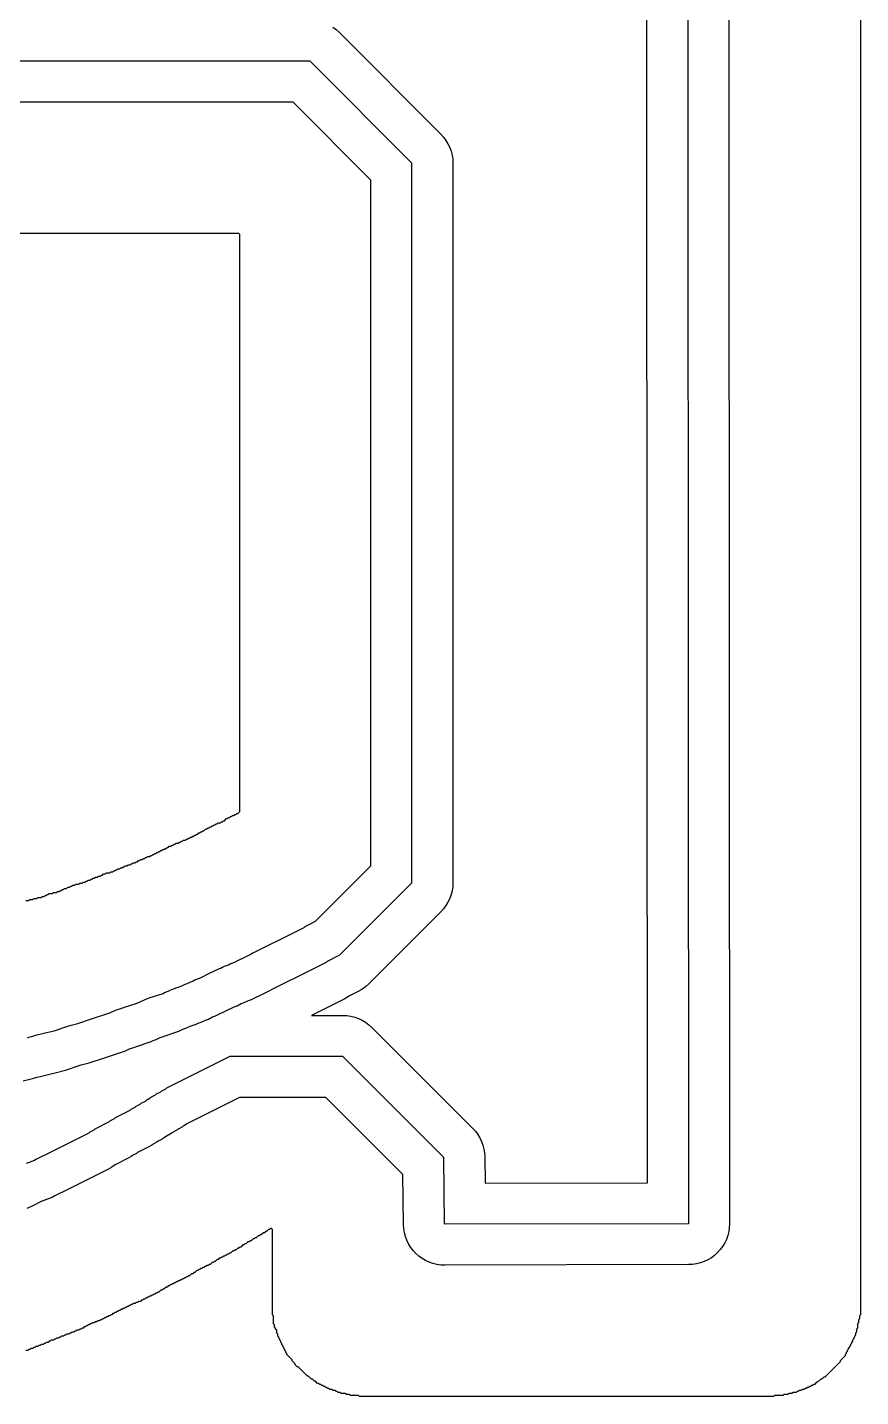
# Model space of a CAD drawing. Header units: millimetres. Extents: x 0 to 1800, y 0 to 406.
# Drawn here: x 385.5 to 466.8, y 55.2 to 188.8 of the extents above; entities that cross this region are included whole.
import ezdxf

# ---------------------------------------------------------------- set-up
doc = ezdxf.new("R2010")
doc.units = ezdxf.units.MM
for name, color, linetype in [('CENTERLINE', 1, 'Continuous'), ('GROOVE_8MM', 3, 'Continuous'), ('OUTLINE', 7, 'Continuous')]:
    doc.layers.add(name, color=color, linetype=linetype)

msp = doc.modelspace()

# ---------------------------------------------------------------- linework, layer by layer
at = {"layer": 'CENTERLINE'}
for points in [[(449.9, 232.78), (450, 72.08), (426.19, 72.02), (426.11, 78.55), (416.26, 88.4), (405.23, 88.4), (399.05, 85.31), (398.95, 85.21), (398.55, 85.01), (398.45, 84.91), (398.05, 84.71), (397.95, 84.61), (397.55, 84.41), (397.45, 84.31), (397.05, 84.11), (396.95, 84.01), (396.55, 83.81), (396.45, 83.71), (396.05, 83.51), (395.95, 83.41), (395.55, 83.21), (395.45, 83.11), (394.05, 82.41), (393.95, 82.31), (393.55, 82.11), (393.45, 82.01), (392.05, 81.31), (391.95, 81.21), (391.55, 81.01), (391.45, 80.91), (389.05, 79.71), (389.05, 79.71), (388.09, 79.23), (387.89, 79.13), (387.69, 79.03), (387.49, 78.93), (387.29, 78.83), (387.09, 78.73), (386.89, 78.63), (386.69, 78.53), (386.49, 78.43), (386.29, 78.33), (386.16, 78.26), (385.86, 78.16), (385.66, 78.06), (385.36, 77.96)], [(385.07, 86.01), (386.1, 86.27), (386.4, 86.37), (386.57, 86.41), (386.97, 86.51), (387.37, 86.61), (387.77, 86.71), (388.17, 86.81), (389.2, 87.07), (390.7, 87.57), (391.5, 87.77), (393, 88.27), (393, 88.27), (395.04, 88.95), (395.44, 89.15), (396.04, 89.35), (396.04, 89.35), (396.11, 89.37), (397.54, 89.85), (397.74, 89.95), (398.04, 90.05), (398.44, 90.25), (398.62, 90.31), (400.24, 90.85), (400.64, 91.05), (400.94, 91.15), (401.34, 91.35), (401.94, 91.55), (402.14, 91.65), (402.44, 91.75), (402.84, 91.95), (403.14, 92.05), (403.54, 92.25), (403.84, 92.35), (405.11, 92.98), (405.31, 93.08), (405.51, 93.18), (405.64, 93.25), (405.94, 93.35), (406.34, 93.55), (406.64, 93.65), (407.04, 93.85), (407.34, 93.95), (408.61, 94.58), (409.01, 94.78), (409.21, 94.88), (409.41, 94.98), (409.61, 95.08), (410.01, 95.28), (412.65, 96.6), (412.65, 96.6), (414.65, 97.6), (414.75, 97.7), (415.95, 98.3), (423, 105.35), (423, 175.56), (413.06, 185.5), (370.23, 185.5)]]:
    msp.add_lwpolyline(points, dxfattribs=at)
at = {"layer": 'GROOVE_8MM'}
for points in [[(453.9, 232.78), (454, 72.08), (453.98, 71.69), (453.92, 71.3), (453.83, 70.92), (453.7, 70.55), (453.53, 70.2), (453.33, 69.86), (453.09, 69.55), (452.83, 69.26), (452.54, 68.99), (452.23, 68.76), (451.89, 68.56), (451.54, 68.39), (451.17, 68.26), (450.79, 68.16), (450.4, 68.1), (450.01, 68.08), (426.2, 68.02), (425.81, 68.04), (425.43, 68.1), (425.05, 68.19), (424.68, 68.32), (424.33, 68.48), (423.99, 68.68), (423.67, 68.91), (423.38, 69.17), (423.12, 69.46), (422.88, 69.77), (422.68, 70.11), (422.51, 70.46), (422.38, 70.82), (422.28, 71.2), (422.22, 71.59), (422.19, 71.97), (422.13, 76.87), (414.6, 84.4), (406.18, 84.4), (401.22, 81.92), (401.11, 81.84), (400.74, 81.63), (400.72, 81.62), (400.61, 81.54), (400.24, 81.33), (400.22, 81.32), (400.11, 81.24), (399.74, 81.03), (399.72, 81.02), (399.61, 80.94), (399.24, 80.73), (399.22, 80.72), (399.11, 80.64), (398.74, 80.43), (398.72, 80.42), (398.61, 80.34), (398.24, 80.13), (398.22, 80.12), (398.11, 80.04), (397.74, 79.83), (397.72, 79.82), (397.61, 79.74), (397.24, 79.53), (396.22, 79.02), (396.11, 78.94), (395.74, 78.73), (395.72, 78.72), (395.61, 78.64), (395.24, 78.43), (394.22, 77.92), (394.11, 77.84), (393.74, 77.63), (393.72, 77.62), (393.61, 77.54), (393.24, 77.33), (390.84, 76.13), (390.84, 76.13), (389.88, 75.65), (389.68, 75.55), (389.48, 75.45), (389.28, 75.35), (389.08, 75.25), (388.88, 75.15), (388.68, 75.05), (388.48, 74.95), (388.28, 74.85), (388.08, 74.75), (387.94, 74.68), (387.42, 74.47), (387.33, 74.44), (386.92, 74.27), (386.89, 74.26), (385.94, 73.78), (385.42, 73.57)], [(415.28, 188.83), (415.6, 188.59), (415.6, 188.59), (415.89, 188.33), (425.83, 178.39), (426.09, 178.1), (426.32, 177.78), (426.52, 177.45), (426.69, 177.09), (426.82, 176.72), (426.92, 176.34), (426.98, 175.95), (427, 175.56), (427, 105.35), (426.98, 104.96), (426.92, 104.57), (426.82, 104.19), (426.69, 103.82), (426.52, 103.46), (426.32, 103.13), (426.09, 102.81), (425.83, 102.52), (418.78, 95.47), (418.46, 95.19), (418.11, 94.93), (417.74, 94.72), (416.92, 94.31), (416.81, 94.23), (416.44, 94.02), (414.44, 93.02), (413.2, 92.4), (416.26, 92.4), (416.65, 92.38), (417.04, 92.32), (417.42, 92.23), (417.79, 92.1), (418.14, 91.93), (418.48, 91.73), (418.8, 91.49), (419.09, 91.23), (428.94, 81.37), (429.2, 81.09), (429.43, 80.78), (429.63, 80.45), (429.8, 80.1), (429.93, 79.73), (430.03, 79.36), (430.09, 78.98), (430.11, 78.59), (430.14, 76.03), (446, 76.07), (445.9, 232.7)], [(385.43, 90.25), (385.6, 90.29), (386, 90.39), (386.4, 90.49), (386.8, 90.59), (387.2, 90.69), (388.08, 90.91), (389.43, 91.36), (389.73, 91.45), (390.38, 91.61), (391.73, 92.06), (393.51, 92.65), (393.66, 92.73), (394.18, 92.94), (394.78, 93.14), (394.78, 93.14), (394.85, 93.16), (396.07, 93.57), (396.48, 93.74), (396.51, 93.75), (396.66, 93.83), (397.18, 94.04), (397.36, 94.1), (398.71, 94.55), (398.86, 94.63), (399.38, 94.84), (399.41, 94.85), (399.56, 94.93), (400.08, 95.14), (400.47, 95.27), (400.88, 95.44), (400.91, 95.45), (401.06, 95.53), (401.58, 95.74), (401.61, 95.75), (401.76, 95.83), (402.28, 96.04), (402.31, 96.05), (403.32, 96.56), (403.52, 96.66), (403.72, 96.76), (403.86, 96.83), (404.38, 97.04), (404.41, 97.05), (404.56, 97.13), (405.08, 97.34), (405.11, 97.35), (405.26, 97.43), (405.78, 97.64), (405.81, 97.65), (406.82, 98.16), (407.22, 98.36), (407.42, 98.46), (407.62, 98.56), (407.82, 98.66), (408.22, 98.86), (410.86, 100.18), (410.86, 100.18), (412.48, 100.99), (412.59, 101.07), (412.96, 101.28), (413.58, 101.59), (419, 107), (419, 173.91), (411.4, 181.5), (370.34, 181.5)]]:
    msp.add_lwpolyline(points, dxfattribs=at)
at = {"layer": 'OUTLINE'}
for points in [[(466.8, 233), (466.8, 63.2), (466.7, 63.1), (466.7, 62.8), (466.6, 62.7), (466.6, 62.4), (466.5, 62.3), (466.5, 61.9), (466.4, 61.8), (466.4, 61.5), (466.3, 61.4), (466.3, 61.2), (466.2, 61.1), (466.2, 61), (466.1, 60.9), (466.1, 60.8), (466, 60.7), (466, 60.6), (465.9, 60.5), (465.9, 60.4), (465.8, 60.3), (465.8, 60.2), (465.7, 60.1), (465.7, 60), (465.6, 59.9), (465.6, 59.8), (465.5, 59.7), (465.5, 59.6), (465.4, 59.5), (465.4, 59.4), (465.3, 59.3), (465.3, 59.2), (464.8, 58.7), (464.8, 58.6), (463.3, 57.1), (463.2, 57.1), (463, 56.9), (462.9, 56.9), (462.6, 56.6), (462.5, 56.6), (462.3, 56.4), (462.2, 56.4), (462.1, 56.3), (462, 56.3), (461.9, 56.2), (461.8, 56.2), (461.7, 56.1), (461.6, 56.1), (461.5, 56), (461.4, 56), (461.3, 55.9), (461.1, 55.9), (461, 55.8), (460.8, 55.8), (460.7, 55.7), (460.6, 55.7), (460.5, 55.6), (460.2, 55.6), (460.1, 55.5), (459.8, 55.5), (459.7, 55.4), (459.3, 55.4), (459.2, 55.3), (458.4, 55.3), (458.3, 55.2), (417.9, 55.2), (417.8, 55.3), (417, 55.3), (416.9, 55.4), (416.6, 55.4), (416.5, 55.5), (416.1, 55.5), (416, 55.6), (415.8, 55.6), (415.7, 55.7), (415.6, 55.7), (415.5, 55.8), (415.3, 55.8), (415.2, 55.9), (415, 55.9), (414.9, 56), (414.8, 56), (414.7, 56.1), (414.6, 56.1), (414.5, 56.2), (414.4, 56.2), (414.3, 56.3), (414.2, 56.3), (414.1, 56.4), (414, 56.4), (413.9, 56.5), (413.8, 56.5), (413.6, 56.7), (413.5, 56.7), (413.3, 56.9), (413.2, 56.9), (412.9, 57.2), (412.8, 57.2), (411.9, 58.1), (411.8, 58.1), (411.6, 58.3), (411.6, 58.4), (411.3, 58.7), (411.3, 58.8), (410.8, 59.3), (410.8, 59.4), (410.7, 59.5), (410.7, 59.6), (410.6, 59.7), (410.6, 59.8), (410.5, 59.9), (410.5, 60), (410.4, 60.1), (410.4, 60.2), (410.3, 60.3), (410.3, 60.4), (410.2, 60.5), (410.2, 60.6), (410.1, 60.7), (410.1, 60.8), (410, 60.9), (410, 61), (409.9, 61.1), (409.9, 61.3), (409.8, 61.4), (409.8, 61.7), (409.7, 61.8), (409.7, 61.9), (409.6, 62), (409.6, 62.2), (409.5, 62.3), (409.5, 63.1), (409.4, 63.2), (409.4, 71.5), (409.3, 71.6), (409.2, 71.6), (409.1, 71.5), (409, 71.5), (408.8, 71.3), (408.7, 71.3), (408.6, 71.2), (408.5, 71.2), (408.3, 71), (408.2, 71), (408.1, 70.9), (408, 70.9), (407.8, 70.7), (407.7, 70.7), (407.6, 70.6), (407.5, 70.6), (407.3, 70.4), (407.2, 70.4), (407.1, 70.3), (407, 70.3), (406.8, 70.1), (406.7, 70.1), (406.6, 70), (406.5, 70), (406.3, 69.8), (406.2, 69.8), (406.1, 69.7), (406, 69.7), (405.8, 69.5), (405.7, 69.5), (405.6, 69.4), (405.5, 69.4), (405.3, 69.2), (405.2, 69.2), (405.1, 69.1), (405, 69.1), (404.9, 69), (404.8, 69), (404.7, 68.9), (404.6, 68.9), (404.5, 68.8), (404.4, 68.8), (404.3, 68.7), (404.2, 68.7), (404.1, 68.6), (404, 68.6), (403.8, 68.4), (403.7, 68.4), (403.6, 68.3), (403.5, 68.3), (403.3, 68.1), (403.2, 68.1), (403.1, 68), (403, 68), (402.9, 67.9), (402.8, 67.9), (402.7, 67.8), (402.6, 67.8), (402.5, 67.7), (402.4, 67.7), (402.3, 67.6), (402.2, 67.6), (402.1, 67.5), (402, 67.5), (401.8, 67.3), (401.7, 67.3), (401.6, 67.2), (401.5, 67.2), (401.3, 67), (401.2, 67), (401.1, 66.9), (401, 66.9), (400.9, 66.8), (400.8, 66.8), (400.7, 66.7), (400.6, 66.7), (400.5, 66.6), (400.4, 66.6), (400.3, 66.5), (400.2, 66.5), (400.1, 66.4), (400, 66.4), (399.9, 66.3), (399.8, 66.3), (399.7, 66.2), (399.6, 66.2), (399.5, 66.1), (399.4, 66.1), (399.3, 66), (399.2, 66), (399.1, 65.9), (399, 65.9), (398.8, 65.7), (398.7, 65.7), (398.6, 65.6), (398.5, 65.6), (398.3, 65.4), (398.2, 65.4), (398.1, 65.3), (398, 65.3), (397.9, 65.2), (397.8, 65.2), (397.7, 65.1), (397.6, 65.1), (397.5, 65), (397.4, 65), (397.3, 64.9), (397.2, 64.9), (397.1, 64.8), (397, 64.8), (396.9, 64.7), (396.8, 64.7), (396.7, 64.6), (396.6, 64.6), (396.5, 64.5), (396.3, 64.5), (396.2, 64.4), (396.1, 64.4), (396, 64.3), (395.8, 64.3), (395.7, 64.2), (395.6, 64.2), (395.5, 64.1), (395.4, 64.1), (395.3, 64), (395.2, 64), (395.1, 63.9), (395, 63.9), (394.9, 63.8), (394.8, 63.8), (394.7, 63.7), (394.6, 63.7), (394.5, 63.6), (394.4, 63.6), (394.3, 63.5), (394.2, 63.5), (394.1, 63.4), (394, 63.4), (393.9, 63.3), (393.8, 63.3), (393.7, 63.2), (393.6, 63.2), (393.5, 63.1), (393.4, 63.1), (393.3, 63), (393.2, 63), (393.1, 62.9), (393, 62.9), (392.9, 62.8), (392.8, 62.8), (392.7, 62.7), (392.6, 62.7), (392.5, 62.6), (392.3, 62.6), (392.2, 62.5), (392.1, 62.5), (392, 62.4), (391.8, 62.4), (391.7, 62.3), (391.6, 62.3), (391.5, 62.2), (391.4, 62.2), (391.3, 62.1), (391.2, 62.1), (391.1, 62), (391, 62), (390.9, 61.9), (390.8, 61.9), (390.7, 61.8), (390.6, 61.8), (390.5, 61.7), (390.3, 61.7), (390.2, 61.6), (390.1, 61.6), (390, 61.5), (389.8, 61.5), (389.7, 61.4), (389.6, 61.4), (389.5, 61.3), (389.3, 61.3), (389.2, 61.2), (389.1, 61.2), (389, 61.1), (388.8, 61.1), (388.7, 61), (388.6, 61), (388.5, 60.9), (388.3, 60.9), (388.2, 60.8), (388.1, 60.8), (388, 60.7), (387.8, 60.7), (387.7, 60.6), (387.6, 60.6), (387.5, 60.5), (387.3, 60.5), (387.2, 60.4), (387.1, 60.4), (387, 60.3), (386.8, 60.3), (386.7, 60.2), (386.6, 60.2), (386.5, 60.1), (386.3, 60.1), (386.2, 60), (386.1, 60), (386, 59.9), (385.8, 59.9), (385.7, 59.8), (385.6, 59.8), (385.5, 59.7), (385.3, 59.7)], [(385.3, 103.6), (385.6, 103.6), (385.7, 103.7), (386, 103.7), (386.1, 103.8), (386.4, 103.8), (386.5, 103.9), (386.8, 103.9), (386.9, 104), (387.1, 104), (387.2, 104.1), (387.3, 104.1), (387.4, 104.2), (387.5, 104.2), (387.6, 104.3), (387.9, 104.3), (388, 104.4), (388.3, 104.4), (388.4, 104.5), (388.6, 104.5), (388.7, 104.6), (388.8, 104.6), (388.9, 104.7), (389, 104.7), (389.1, 104.8), (389.3, 104.8), (389.4, 104.9), (389.6, 104.9), (389.7, 105), (389.8, 105), (389.9, 105.1), (390.1, 105.1), (390.2, 105.2), (390.5, 105.2), (390.6, 105.3), (390.8, 105.3), (390.9, 105.4), (391.1, 105.4), (391.2, 105.5), (391.3, 105.5), (391.4, 105.6), (391.6, 105.6), (391.7, 105.7), (391.8, 105.7), (391.9, 105.8), (392, 105.8), (392.1, 105.9), (392.3, 105.9), (392.4, 106), (392.6, 106), (392.7, 106.1), (392.8, 106.1), (392.9, 106.2), (393.1, 106.2), (393.2, 106.3), (393.5, 106.3), (393.6, 106.4), (393.8, 106.4), (393.9, 106.5), (394, 106.5), (394.1, 106.6), (394.2, 106.6), (394.3, 106.7), (394.5, 106.7), (394.6, 106.8), (394.7, 106.8), (394.8, 106.9), (394.9, 106.9), (395, 107), (395.2, 107), (395.3, 107.1), (395.5, 107.1), (395.6, 107.2), (395.7, 107.2), (395.8, 107.3), (396, 107.3), (396.1, 107.4), (396.2, 107.4), (396.3, 107.5), (396.4, 107.5), (396.5, 107.6), (396.7, 107.6), (396.8, 107.7), (396.9, 107.7), (397, 107.8), (397.1, 107.8), (397.2, 107.9), (397.4, 107.9), (397.5, 108), (397.6, 108), (397.7, 108.1), (397.8, 108.1), (397.9, 108.2), (398, 108.2), (398.1, 108.3), (398.2, 108.3), (398.3, 108.4), (398.4, 108.4), (398.5, 108.5), (398.6, 108.5), (398.7, 108.6), (398.8, 108.6), (398.9, 108.7), (399, 108.7), (399.1, 108.8), (399.2, 108.8), (399.3, 108.9), (399.5, 108.9), (399.6, 109), (399.7, 109), (399.8, 109.1), (399.9, 109.1), (400, 109.2), (400.2, 109.2), (400.3, 109.3), (400.4, 109.3), (400.5, 109.4), (400.6, 109.4), (400.7, 109.5), (400.9, 109.5), (401, 109.6), (401.1, 109.6), (401.2, 109.7), (401.3, 109.7), (401.4, 109.8), (401.5, 109.8), (401.6, 109.9), (401.7, 109.9), (401.8, 110), (401.9, 110), (402, 110.1), (402.1, 110.1), (402.2, 110.2), (402.3, 110.2), (402.4, 110.3), (402.5, 110.3), (402.6, 110.4), (402.7, 110.4), (402.9, 110.6), (403, 110.6), (403.1, 110.7), (403.2, 110.7), (403.3, 110.8), (403.4, 110.8), (403.5, 110.9), (403.6, 110.9), (403.7, 111), (403.8, 111), (403.9, 111.1), (404, 111.1), (404.1, 111.2), (404.3, 111.2), (404.4, 111.3), (404.5, 111.3), (404.6, 111.4), (404.7, 111.4), (404.9, 111.6), (405, 111.6), (405.1, 111.7), (405.2, 111.7), (405.3, 111.8), (405.4, 111.8), (405.5, 111.9), (405.6, 111.9), (405.7, 112), (405.8, 112), (405.9, 112.1), (406, 112.1), (406.2, 112.3), (406.2, 168.6), (406.1, 168.7), (370.7, 168.7)]]:
    msp.add_lwpolyline(points, dxfattribs=at)

doc.saveas('drawing.dxf')
